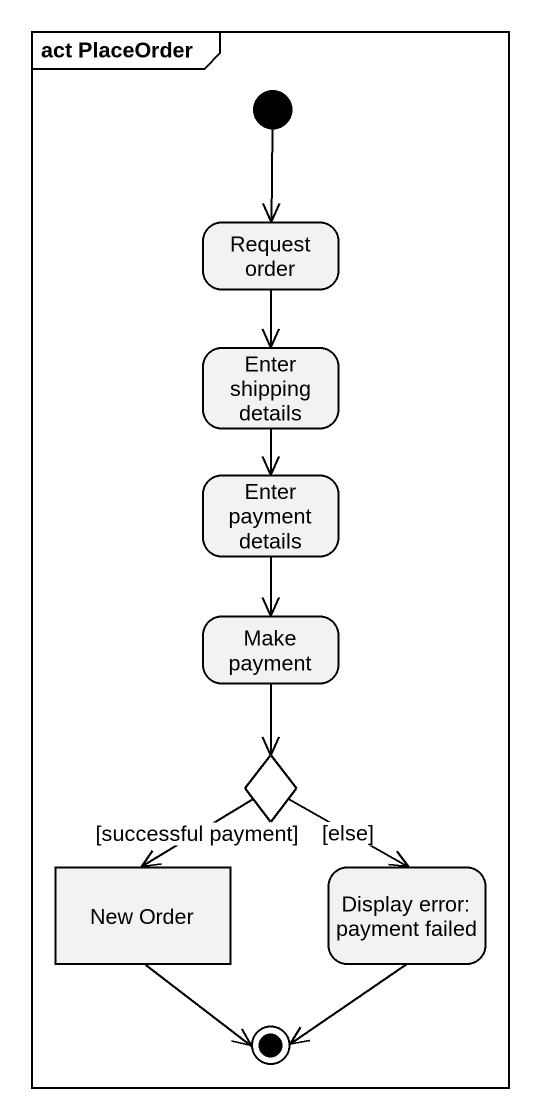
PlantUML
@startuml
mainframe act PlaceOrder
hide empty description
state "Request order" as Request_order
state "Enter shipping details" as Enter_shipping_details
state "Enter payment details" as Enter_payment_details
state "Make payment" as Make_payment
state choice1 <<choice>>
state "New Order" as New_Order <<object>>
state "Display error: payment failed" as Display_error_payment_failed
[*] --> Request_order
Request_order --> Enter_shipping_details
Enter_shipping_details --> Enter_payment_details
Enter_payment_details --> Make_payment
Make_payment --> choice1
choice1 --> New_Order : [successful payment]
choice1 --> Display_error_payment_failed : [else]
New_Order --> [*]
Display_error_payment_failed --> [*]
@enduml
